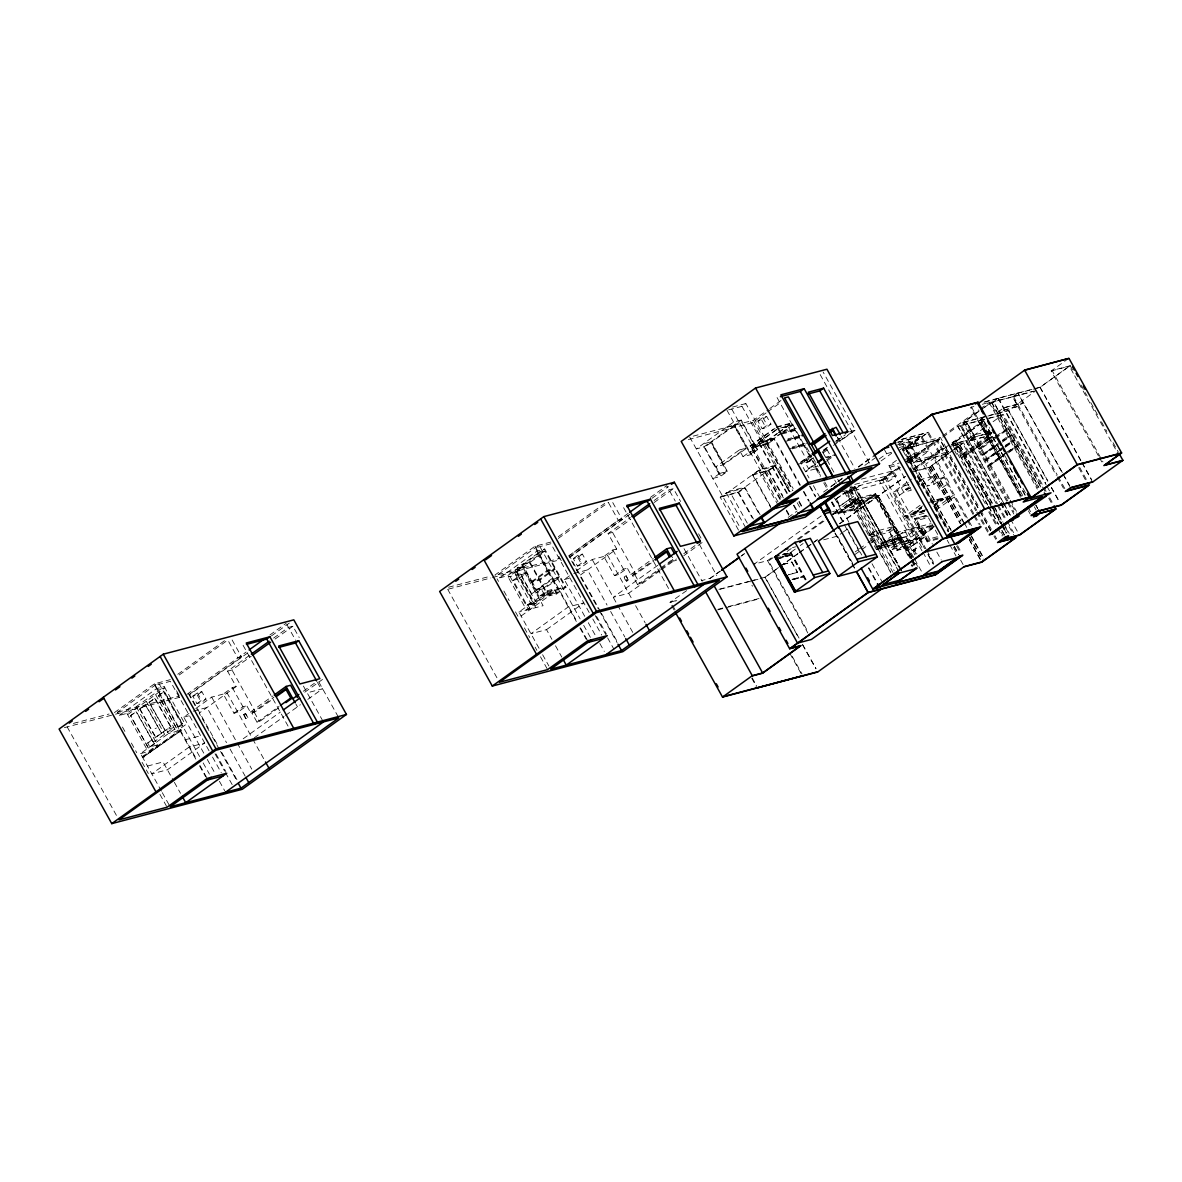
<?xml version="1.0" encoding="UTF-8"?>
<svg xmlns="http://www.w3.org/2000/svg" width="1182" height="1182" viewBox="0 0 1182 1182"><rect width="100%" height="100%" fill="white"/><g stroke="black" fill="none" stroke-linecap="round" stroke-linejoin="round"><path stroke-width="0.75" stroke-dasharray="5 3.75" d="M915.045 549.128L913.125 550.118L915.178 549.142L916.922 553.93M912.105 550.782L908.81 544.872L910.554 543.41L912.918 542.538L916.198 548.463L912.105 550.782L916.198 548.463M912.918 542.656L908.81 544.872M915.562 563.445L913.642 565.75M848.986 522.311L843.667 512.752L859.595 508.555L878.049 495.302L901.083 536.702L898.556 538.504M901.6 570.773L885.348 541.578L882.895 543.203L898.837 539.007L900.654 537.559L911.765 557.52M114.418 712.598L154.502 683.802L170.326 679.65M136.255 706.688L157.472 744.926L149.819 746.935L147.632 743.005L155.285 740.996L173.961 727.565L166.322 729.575L168.509 733.52L176.162 731.495L185.485 724.802L164.209 686.594L126.917 713.381L119.279 715.405L117.506 712.214L158.536 682.753L199.581 756.495M119.279 715.405L156.571 688.618L164.209 686.594M177.802 674.272L225.644 639.905M179.236 674.966L227.963 639.964M127.626 714.652L164.919 687.865L157.265 689.874M130.419 715.731L136.373 711.608L154.354 743.921L148.4 748.058L130.419 715.731L136.373 711.608M139.712 709.067L145.386 704.989L161.506 733.268L145.711 704.9L139.712 709.067L155.507 737.435L161.506 733.268M149.065 702.359L155.049 698.222L170.829 726.561L165.17 730.624L149.065 702.359L155.049 698.222M158.388 695.651L164.372 691.485L182.368 723.798L176.369 727.964L158.388 695.651L164.372 691.485M186.889 694.381L246.151 652.05M269.865 635.015L286.162 623.298M189.179 694.455L241.512 656.867L230.918 637.837M247.659 652.981L189.622 694.676L218.168 745.99M271.476 635.872L289.339 623.047M208.978 730.668L199.197 713.101L236.119 686.579L227.55 671.169L249.83 655.153M273.603 638.088L288.452 627.406L292.914 626.238L299.209 637.526M192.784 696.168L197.394 692.859L201.856 691.692L206.008 699.138L201.398 702.448L196.936 703.63L192.784 696.168L197.246 695.001L201.856 691.692M227.55 671.169L232.012 669.987L251.323 656.113M275.096 639.048L292.914 626.238M156.423 728.023L155.093 728.57M196.936 703.63L201.546 700.305L206.008 699.138M147.632 743.005L170.829 726.561M203.777 753.141L183.757 717.164L188.928 713.44M195.843 708.476L211.667 697.114L227.121 693.036L251.81 737.42M161.432 791.127L142.697 757.485L181.585 730.284L181.127 729.442L143.835 756.229L142.239 756.657L140.54 753.599L177.832 726.827L185.485 724.802M236.119 686.579L232.293 687.584L223.295 694.056L233.977 713.234L237.804 712.229L246.802 705.772L250.333 712.125L254.795 710.943L232.012 669.987M140.54 753.599L148.193 751.589L157.472 744.926M142.239 756.657L181.127 729.442M142.697 757.485L181.585 730.284M233.977 713.234L242.975 706.777L246.802 705.772M243.566 714.637L245.605 713.396L247.865 717.459L245.826 718.7L243.566 714.637L245.605 713.396M250.333 712.125L272.687 696.065M278.524 707.9L259.479 721.581L257.055 722.217L251.914 712.982L273.884 697.188M251.914 712.982L254.337 712.347L273.382 698.665M257.055 722.217L279.026 706.437M303.272 691.248L315.121 682.753M304.779 692.209L322.538 679.443M243.196 738.78L280.385 712.066M254.174 737.908L284.02 716.484M285.512 715.405L300.405 704.708M307.808 699.389L322.612 688.766L307.157 692.829M550.856 542.05L535.047 546.217L494.963 574.999L498.523 581.411M539.022 648.253L518.883 612.069L546.852 591.99L549.039 595.92L556.692 593.911L566.015 587.203L544.739 549.009L507.462 575.782L499.809 577.806L498.036 574.629L539.066 545.153L580.126 618.91M499.809 577.806L537.101 551.019L544.739 549.009M558.332 536.672L604.682 503.384M558.288 538.431L608.494 502.365M728.659 409.829L741.971 406.327L745.857 403.535L793.152 488.521M544.562 594.93L541.356 589.183L536.731 592.507L531.634 593.852L517.273 568.04L521.897 564.715L529.551 562.706L547.103 594.265L534.619 603.234L526.98 605.243L513.121 580.362L516.608 577.85L521.72 576.52L535.564 601.402L544.562 594.93L547.103 594.265M531.368 581.721L547.089 570.433L554.727 568.424L539.539 579.328L531.9 581.352L522.429 564.361L537.633 553.442L545.271 551.433L565.011 586.893L556.855 592.743L549.216 594.753L547.03 590.823L539.982 595.876L536.953 590.439M520.981 574.718L526.079 573.373L518.218 579.017L514.51 572.354L522.37 566.71L539.938 598.255M514.51 572.354L517.066 571.674L529.551 562.706M522.429 564.361L530.083 562.337L545.271 551.433M741.217 420.083L733.564 422.092L696.287 448.894L703.94 446.885L741.217 420.083L757.677 449.633L750.673 454.656L743.035 456.68L739.311 449.987L715.997 466.742L719.72 473.435L727.373 471.426L710.914 441.861L703.275 443.871M734.982 425.343L741.084 420.955L756.908 449.396L750.806 453.785L734.672 424.796M693.243 436.128L753.436 420.275L768.33 409.593M769.807 408.514L784.553 397.935M688.352 439.541L752.594 422.624L766.099 412.932M767.591 411.853L779.588 403.239L778.805 403.771M568.926 555.703L618.26 520.272L622.042 519.267L611.449 500.237M531.782 582.46L547.502 571.172L555.141 569.163L539.952 580.067L532.299 582.091L536.539 589.7L544.193 587.676L559.382 576.772L551.728 578.781L536.007 590.069M628.159 513.387L568.867 555.983L579.727 575.501L616.649 548.98L608.08 533.57L630.361 517.568M650.395 497.415L666.707 485.699L675.277 501.094M757.898 421.028L762.848 417.482L766.675 416.463L770.959 424.161L766.01 427.721L762.183 428.726L757.898 421.028L761.725 420.024L766.675 416.463M569.724 556.855L622.042 519.267M629.681 514.318L570.152 557.091L600.5 611.596M652.021 498.287L668.391 486.526M573.314 558.584L577.924 555.259L582.386 554.092L586.538 561.539L581.928 564.848L577.466 566.03L573.314 558.584L577.776 557.402L582.386 554.092M654.134 500.488L668.997 489.821L673.459 488.639L680.64 501.537M608.08 533.57L612.542 532.402L630.375 519.592M654.134 502.513L673.459 488.639M531.634 593.852L536.259 590.527L544.607 588.414L559.795 577.51L552.142 579.52L535.623 590.985M762.183 428.726L767.133 425.18L770.959 424.161M577.466 566.03L582.076 562.721L586.538 561.539M526.98 605.243L530.467 602.731L535.564 601.402M779.987 499.498L750.127 445.85L773.589 428.992M584.735 616.31L564.287 579.564L569.458 575.841M576.373 570.891L592.197 559.514L607.651 555.451L632.148 599.466M781.243 432.952L766.675 443.413L751.383 447.446L750.57 445.998L775.008 428.431M539.982 595.876L547.635 593.866L554.668 588.813L556.855 592.743M751.383 447.446L777.254 428.859M776.264 430.026L751.309 447.963L766.601 443.93L781.642 433.129M556.692 593.911L554.506 589.966L526.537 610.06L507.462 575.782M780.342 498.967L752.092 448.214L758.918 443.309L774.225 439.276L799.815 485.27M549.216 594.753L557.372 588.902L565.011 586.893M521.07 616.014L558.362 589.227L566.015 587.203M616.649 548.98L612.823 549.985L603.825 556.456L614.507 575.649L618.334 574.644L627.332 568.173L630.878 574.526L635.34 573.359L612.542 532.402M719.72 473.435L712.746 478.459L720.385 476.435L727.373 471.426M743.035 456.68L750.023 451.657L757.677 449.633M750.127 445.85L765.434 441.832L777.165 433.395M778.628 432.346L791.822 422.861L804.085 444.875L806.405 443.206M750.57 445.998L765.862 441.965L777.372 433.705M778.805 432.671L791.748 423.378L792.561 424.826L782.661 431.932M783.105 432.08L793.004 424.973L777.697 428.992M752.092 448.214L767.384 444.181L774.225 439.276M781.538 433.292L795.486 429.613L797.82 427.943M738.499 530.097L720.207 497.223L726.28 492.864L744.69 488.018L759.494 514.613M771.743 509.353L752.609 474.972L758.814 470.51L775.067 466.225L788.985 491.239M614.507 575.649L623.505 569.177L627.332 568.173M546.527 629.651L583.819 602.864L568.232 606.957L530.94 633.744L546.527 629.651L551.905 639.314M775.2 465.368L759.893 469.402L722.616 496.189L737.908 492.155L775.2 465.368L790.448 492.791M720.207 497.223L738.602 492.377L744.69 488.018M752.609 474.972L768.861 470.687L775.067 466.225M792.295 448.835L804.484 445.614L806.818 443.944M624.096 577.038L626.135 575.797L628.396 579.86C624.879 585.075 622.057 569.783 626.844 580.983M630.878 574.526L653.218 558.48M659.068 570.3L640.023 583.982L637.586 584.617L632.444 575.383L654.695 559.441M632.444 575.383L634.882 574.748L653.927 561.066M626.371 581.101L628.396 579.86M800.377 462.251L810.763 454.789M657.872 565.262L613.251 597.309L628.691 593.246L660.014 570.743M800.908 462.531L810.926 455.336M804.233 460.877L813.364 458.483L817.649 466.181L808.518 468.574L804.233 460.877L811.62 455.572M811.886 456.06L801.115 463.787L809.005 477.942M823.677 449.899L826.661 447.742M835.63 441.3L840.121 438.079L837.403 438.803M813.379 457.73L806.242 462.856L812.344 459.325L810.468 459.813M823.558 450.416L827.932 447.284M836.649 441.004L845.381 434.74M637.586 584.617L659.571 568.837M661.034 567.788L671.287 560.416L673.71 559.78L671.997 556.692M822.229 452.115L828.597 447.653M835.999 442.334L842.781 439.202L855.443 430.1L823.1 371.99M660.531 569.251L673.71 559.78M823.1 452.898L829.04 448.628M833.487 445.422L852.133 432.036L848.839 432.893M661.506 569.68L676.414 558.968M683.802 553.664L695.651 545.153M683.831 555.673L703.068 541.858L698.606 543.026M808.518 468.574L815.905 463.27M815.491 464.393L805.548 471.529L815.89 468.811L818.727 466.772M826.514 459.813L830.946 456.621L826.661 448.924L823.618 449.736M827.252 460.64L835.777 454.523L825.42 457.257M831.315 486.127L843.313 477.528M858.295 466.757L871.769 457.079M686.609 590.645L669.884 602.465L676.798 600.648M788.158 517.435L797.111 510.993M823.588 492.022L844.332 477.114M858.501 467.126L873.483 456.37M864.84 465.353L875.271 457.862M720.089 571.113L709.983 578.367L701.354 580.643M741.764 555.54L744.645 553.471M709.894 578.619L720.281 571.172M741.04 556.249L743.995 554.122M898.763 443.959L902.856 441.034L912.09 457.641L917.188 456.296L907.953 439.689L902.516 443.605L911.75 460.212L906.653 461.556M879.142 459.015L886.633 453.637L891.716 452.307M881.092 460.921L891.553 453.4L889.396 449.529M900.078 449.751L905.53 445.836L899.192 447.505M899.384 445.407L911.869 442.127L914.188 440.458L917.069 445.629L914.75 447.298L902.265 450.593M906.387 461.083L919.448 457.715L928.771 451.022L920.615 436.365L902.265 449.544L917.069 445.629M971.501 525.68L921.532 435.892L903.181 449.071L948.688 530.851M905.19 448.406L910.628 444.491L923.29 441.167M973.052 514.466L927.53 432.686L905.619 448.436L951.126 530.201M951.022 530.437L905.53 448.687L928.446 432.213L973.953 513.993M839.648 506.206L853.877 496.292L839.648 506.206L835.748 499.188L849.976 489.274L855.295 498.641L851.247 499.705L847.716 493.382L851.764 492.303M835.748 499.188L849.976 489.274M846.814 492.761L855.266 486.688L864.249 502.823M842.914 494.091L849.562 492.347L855.133 488.343L884.683 541.371L883.013 542.42M860.289 485.374L851.838 491.431L843.002 493.766M889.839 467.2L897.404 465.206L911.322 490.22L903.757 492.214L889.012 465.723L897.005 459.99M821.224 515.943L754.086 564.169L767.546 560.623L772.023 557.402M905.575 459.606L914.602 453.12L919.699 451.775L920.527 453.253L908.899 461.601M797.392 539.184L824.238 519.903M833.192 513.476L837.669 510.255L832.616 511.584M911.647 558.436L875.581 493.648L852.473 499.72L832.276 514.229L855.384 508.157L890.563 571.349M907.746 460.108L915.415 454.597L914.602 453.12M854.778 484.413L885.584 476.302L893.341 470.732L896.222 475.903L888.465 481.473L852.532 490.944L849.651 485.758M919.699 451.775L910.672 458.261L907.274 459.148M934.386 526.596L908.633 545.094L892.292 549.394L891.331 547.68L913.287 541.755L879.556 481.148L899.546 466.801M908.012 460.566L912.09 457.641M773.043 557.712L768.551 560.933L808.015 631.853M798.53 539.406L824.002 521.099M833 514.643L837.491 511.407M880.472 480.675L899.635 466.92M907.126 461.394L978.755 409.932M980.233 408.869L989.999 402.043L1038.18 488.624M834.507 498.006L841.096 509.826L858.428 497.386M900.492 467.378L882.747 480.306L879.556 481.148M942.808 437.237L957.863 426.229L960.493 425.55L1003.326 502.513M1006.695 501.183L962.961 422.609L980.114 410.287M981.548 409.267L993.456 401.57L1041.652 488.151M837.698 512.811L858.368 498.169L851.513 485.861M994.003 439.468L980.942 448.85L978.607 448.613L963.877 422.137L982.744 408.588M984.192 407.539L991.462 402.338L1012.885 396.694L1018.234 406.298L998.716 411.439L1003.754 407.82L1023.376 402.604L1017.938 406.505L998.716 411.439M841.096 509.826L856.965 505.66L862.55 501.641L846.681 505.822L847.066 506.502L858.812 498.05L851.853 485.551M907.865 463.004L917.188 456.296M1040.766 486.969L993.368 401.821L998.406 398.216L1018.042 392.985L1062.662 473.155M838.585 513.416L858.782 498.907L898.01 569.369M992.023 432.479L987 436.084L969.816 440.605L961.321 425.328L966.344 421.723L983.513 417.202M791.231 548.551L783.267 554.255L790.861 552.969L783.622 554.875M855.428 502.882L861.013 498.878M783.178 556.175L782.366 556.766L789.975 554.388L790.462 555.259L779.44 558.525M843.667 512.752L862.106 499.498L878.049 495.302M782.883 554.535L790.921 552.245L796.225 548.433M800.199 545.582L803.08 543.513M875.581 493.648L854.911 508.275L846.342 492.879L854.793 486.807L885.082 541.09L862.047 499.705M984.429 416.729L978.415 421.058L1020.465 496.617M1021.263 495.952L979.331 420.585L984.34 416.98M1018.042 392.985L1012.59 396.901L993.368 401.821M941.419 448.997L913.464 469.077L941.419 448.997L944.684 448.141L915.09 469.313L911.987 470.14M1098.462 455.942L1051.167 370.971L1066.652 359.845M778.524 567.537L764.621 577.525L778.48 567.759M780.017 566.473L797.88 553.634M799.372 552.555L805.326 548.285M806.818 547.207L817.25 539.731M839.589 523.685L905.102 476.612M944.906 447.948L985.537 418.945M779.972 566.68L797.909 553.797M799.401 552.733L805.385 548.433M806.878 547.355L817.338 539.849M839.752 523.744L905.501 476.523M1000.652 523.626L955.145 441.861L951.259 444.654L966.817 440.546L987.591 425.446M956.149 441.137L983.01 421.841L991.521 437.118L964.645 456.415L962.281 457.035L953.785 441.758L956.149 441.137L991.048 504.256M1025.104 495.347L983.926 421.368L952.175 444.181L966.92 440.295L1009.664 517.509M782.735 564.582L791.925 562.056L797.614 572.295L788.438 574.821L797.614 572.295M944.492 454.538L948.378 451.746L940.429 437.458L909.992 445.466L917.941 459.768L913.479 462.975L944.492 454.538L914.07 462.546L906.106 448.259L939.808 439.394L979.198 510.136M933.233 526.463L921.635 534.796L918.444 535.638L893.976 491.653L911.366 479.168M984.828 401.791L1040.101 387.179L1069.341 366.184L1073.803 374.206M915.09 471.042L929.17 467.333L949.397 452.809M950.875 451.746L962.68 443.28L996.589 504.197M1069.71 486.245L1017.938 393.251L1040.012 387.43L1070.242 365.711L1073.817 372.138M911.47 472.224L929.082 467.584L952.751 450.593M954.214 449.529L963.581 442.807L997.505 503.739M993.072 421.708L1003.267 414.365L1046.114 491.328M987.797 416.079L1008.482 410.627L1034.427 391.803M893.976 491.653L897.153 490.825L908.751 482.492M969.816 440.605L974.84 437L966.344 421.723M823.647 539.79L837.55 536.126L841.88 533.023M843.327 531.989L847.657 528.871M908.899 484.62L903.802 485.965L905.722 489.422L909.401 486.762M910.421 487.427L894.73 498.701L922.758 549.069M919.094 481.946L922.787 479.286L919.389 480.188M985.906 434.104L990.93 430.499L989.275 427.544M991.728 432.863L986.911 436.335L968.915 441.063L974.928 436.749L992.939 432.006M921.014 485.388L934.031 476.036L918.724 480.069M962.281 457.035L989.157 437.739L991.521 437.118M978.607 448.613L994.579 437.148M996.027 436.099L1008.098 428.298L979.021 449.352L982.05 454.804L997.032 444.92M995.451 438.419L1008.512 429.036L1006.606 429.539L1009.635 434.991L1011.541 434.488L1002.838 440.738M943.517 477.498L935.952 479.493L926.629 486.186L934.194 484.192L943.517 477.498L966.388 518.602M896.961 546.054L888.288 530.467L893.814 526.492L874.222 531.649L868.681 535.623L894.183 528.915L899.93 539.243L895.557 542.39L877.679 547.089L871.932 536.761L876.305 533.614L882.053 543.956L899.93 539.243M868.726 535.697L874.252 531.708M982.05 454.804L1000.932 441.241M1002.38 440.206L1009.635 434.991M1001.376 449.057L984.946 459.99L982.464 455.543L996.987 445.112M1002.794 440.945L1011.955 435.227L1000.341 443.56M982.464 455.543L998.893 444.609M855.221 551.891L858.058 549.866M859.477 548.847L866.539 543.764M867.957 542.745L873.616 538.682L874.577 540.41L868.918 544.474M920.128 505.275L904.599 516.431L924.885 511.097M984.946 459.99L1003.813 446.441M1005.261 445.392L1014.437 439.674L1002.824 448.022M854.778 554.639L860.437 550.576M861.841 549.556L867.499 545.493M922.507 505.985L905.56 518.159L925.846 512.811M1006.931 452.041L1017.554 445.274L988.063 465.59L985.36 460.729L1004.227 447.18M1005.675 446.131L1014.85 440.413L1003.237 448.761M924.575 510.328L914.055 513.106L921.443 507.551M985.36 460.729L1001.789 449.81M914.055 513.106L921.546 507.728M921.458 508.349L912.77 514.598L924.427 511.525M871.932 536.761L889.81 532.048L894.183 528.915M988.063 465.59L1005.483 453.075M937.947 539.007L927.338 541.844L914.454 518.691L928.564 514.924M933.957 504.936L942.941 498.479L934.061 505.113M1007.758 500.991L988.477 466.329L1007.345 452.78M1008.793 451.731L1017.968 446.013L1006.355 454.361M933.544 506.487L943.679 499.203L932.037 502.276M988.477 466.329L1004.907 455.395M901.275 570.862L885.421 541.386L899.96 567.508M877.679 547.089L882.053 543.956M844.524 492.214L876.394 549.482L881.935 545.508L849.164 486.629M935.036 508.423L953.386 495.243L931.401 501.02M891.494 540.558L904.924 530.91L910.229 540.868L924.738 536.997L911.307 546.645L896.975 550.413L891.494 540.558L905.826 536.791L919.256 527.142L904.821 531.146M935.996 510.151L954.347 496.957L932.362 502.749M912.474 557.165L901.349 537.189L912.09 557.446M891.331 547.68L901.541 540.351L876.911 546.838L896.724 532.594L930.559 523.7M892.292 549.394L902.487 542.08M913.775 557.505L904.924 541.607L923.57 528.221L931.8 526.049M896.975 550.413L910.406 540.765M932.938 525.222L907.673 543.38L908.633 545.094M904.924 541.607L919.744 537.707L934.09 527.408M892.262 540.159L897.67 549.896L911.352 546.291L923.91 537.278L918.488 527.541M927.338 541.844L914.543 518.617M907.037 461.408L936.543 440.251L975.785 510.757M939.808 439.394L910.229 460.566L948.718 529.728M915.37 550.428C913.612 550.073 914.38 552.57 914.883 549.172M905.53 448.687L936.543 440.251M717.74 609.927L760.056 598.58M732.545 407.051L745.857 403.535M726.575 427.116L734.229 425.121L750.673 454.656M776.53 426.894L791.822 422.861M776.456 427.396L791.748 423.378M780.667 427.958L792.561 424.826M796.077 428.401L783.873 431.607L784.287 432.346L796.491 429.14M781.952 434.03L795.9 430.351L795.486 429.613M758.874 442.068L774.166 438.034M739.311 449.987L746.95 447.978L723.635 464.718L715.997 466.742M800.155 435.626L787.966 438.832L788.364 439.571L798.825 436.823M787.375 440.044L799.564 436.838M1070.242 365.711L1052.083 370.498L1102.954 461.896M1051.167 370.971L1069.341 366.184M786.045 441.241L799.978 437.576M804.661 443.664L792.472 446.87L792.871 447.609L805.075 444.402M849.755 431.607L855.443 430.1M790.137 448.554L804.085 444.875M984.074 402.205L997.505 398.674M973.894 406.519L970.525 407.406L1020.494 497.194M982.331 404.288L989.999 402.043M1013.092 396.531L1033.452 391.183M1035.86 390.769L1012.59 396.901L1056.324 475.46M809.109 451.79L806.745 447.535M1003.754 407.82L1023.272 402.678M797.407 464.393L812.699 460.359M826.381 457.833L830.946 456.621M963.877 422.137L1008.571 410.376L1047.843 480.926M962.961 422.609L965.517 421.944L1008.349 498.907M902.088 439.157L928.446 432.213M901.172 439.63L927.53 432.686M961.321 425.328L978.504 420.807L987 436.084M979.331 420.585L983.985 419.359M897.537 442.201L921.532 435.892M984.621 419.418L957.775 426.48L999.721 501.848M987.709 418.472L1003.267 414.365M898.098 442.29L902.856 441.034M907.953 439.689L920.615 436.365M989.26 418.295L1002.351 414.838L1041.623 485.388M983.926 421.368L980.735 422.21L1021.913 496.189M983.01 421.841L980.646 422.462L989.157 437.739M897.404 444.949L914.188 440.458M989.201 430.957L973.746 435.02L968.723 438.625L990.309 432.922M956.061 441.388L952.869 442.231L987.857 505.098M955.145 441.861L952.781 442.482L987.591 505.01M537.795 552.275L545.449 550.265L508.157 577.052L524.719 572.694L543.099 605.701L518.883 612.069M906.254 456.946L928.771 451.022M949.382 446.545L963.581 442.807M953.785 445.614L962.68 443.28M911.824 457.168L916.937 455.824M889.012 465.723L899.162 463.048M907.613 462.531L948.378 451.746M517.273 568.04L522.37 566.71M448.584 587.218L489.599 576.417M498.036 574.629L560.017 558.303M861.383 479.153L893.341 470.732M448.451 589.124L490.781 577.983M492.539 577.51L559.574 559.869M979.021 449.352L980.942 448.85M884.594 477.528L924.265 547.975M849.666 488.166L896.222 475.903M880.058 480.793L882.836 480.055L922.019 550.856M841.85 491.83L855.133 488.343M513.121 580.362L518.218 579.017M241.512 656.867L237.73 657.872L228.023 640.422M573.772 573.536L587.498 569.916L607.06 605.066M859.58 501.316L875.522 497.12L909.948 558.983M905.722 489.422L910.82 488.077M564.287 579.564L571.157 577.762M847.066 506.502L863.835 502.084M547.03 590.823L554.668 588.813M546.852 591.99L554.506 589.966M676.429 560.312L673.445 561.095L671.745 558.037M626.135 575.797L627.923 579.978M73.402 723.399L109.069 714.002M117.506 712.214L179.472 695.903M527.763 604.682L535.402 602.672M64.389 727.639L113.782 714.652M115.541 714.179L180.802 696.996M535.815 603.396L528.162 605.406L530.349 609.336M929.022 502.365L943.044 498.671M913.967 512.914L927.988 509.22M792.546 547.591L795.604 546.793M914.454 518.691L926.718 515.455M928.387 516.032L915.518 519.43L927.427 540.795L940.281 537.411M782.454 554.846L790.625 552.688M193.242 711.136L206.968 707.516L226.53 742.665M776.397 557.963L789.975 554.388M776.869 558.835L790.462 555.259M183.757 717.164L190.612 715.361M782.986 564.405L791.925 562.056M931.519 525.414L897.685 534.323L877.871 548.551L918.828 537.78L924.841 548.596M182.368 723.798L164.062 691.573M901.083 536.702L885.141 540.898L862.106 499.498M176.369 727.964L158.698 695.563M885.037 541.666L901.349 537.189M882.629 542.701L905.929 536.569L911.352 546.291M670.386 602.111L675.927 600.648M718.922 589.33L748.561 581.529M750.304 581.071L758.534 578.899M760.189 578.471L765.123 577.171L799.032 638.088M720.163 589.227L749.802 581.426L752.476 586.228M753.097 580.554L758.031 579.254M876.394 549.482L896 544.326M247.865 717.459L245.117 713.514M245.826 718.7L244.039 714.504M154.354 743.921L136.048 711.682M148.4 748.058L130.744 715.657M792.058 579.313L803.73 576.24L791.393 579.682M792.265 579.682L803.937 576.609L788.202 580.953M185.072 739.829L200.645 735.721M718.035 609.277L726.753 606.987M728.496 606.529L759.878 598.255M147.469 766.069L163.057 761.962L173.503 780.755M911.558 564.568L912.696 566.341L911.159 565.809M1080.954 384.963L1087.204 396.177M1090.779 402.589L1097.915 415.429M1101.476 421.841L1106.84 431.46M1113.089 442.674L1118.438 452.307M1074.689 375.802L1117.522 452.765M1099.363 457.552L1102.038 462.354M1040.101 387.179L1081.161 460.936M1082.047 462.546L1091.858 480.173M1040.012 387.43L1081.072 461.187M1081.958 462.797L1091.769 480.424M1079.609 467.274L1086.746 480.099M1078.693 467.732L1085.83 480.557M1063.549 474.765L1069.799 485.994M1013.506 396.428L1057.24 475.001M1058.126 476.597L1065.277 489.422M1057.21 477.07L1063.46 488.284M1051.404 487.339L1059.441 501.774M1008.482 410.627L1047.754 481.177M1051.315 487.59L1059.353 502.025M998.406 398.216L1045.701 483.187M997.992 398.319L1046.188 484.901M1047.075 486.511L1049.749 491.313M1049.675 497.74L1053.251 504.167M1042.524 486.999L1045.198 491.801M1048.759 498.213L1052.335 504.625M991.55 402.072L1038.845 487.058M991.462 402.338L1006.192 428.8M1010.049 435.73L1012.531 440.177M1012.93 440.916L1015.634 445.777M1016.047 446.515L1038.845 487.472M989.083 402.515L1037.279 489.097M1035.905 505.054L1037.678 508.26M1035.816 505.305L1037.589 508.511M1034.324 506.768L1036.097 509.974M1005.158 456.296L1007.832 461.113M1023.006 488.358L1025.681 493.175M1025.075 494.874L984.015 421.117L981.651 421.738L1023.597 497.105M1028.104 507.285L1030.748 512.042M971.427 406.933L1021.411 496.721M1028.414 510.89L1030.187 514.067M1009.369 498.612L966.433 421.472L960.405 425.801L1010.403 515.633M1010.255 500.208L1016.431 511.304M983.971 454.302L984.384 455.04M986.852 459.488L987.266 460.226M989.969 465.087L990.383 465.826M1011.925 505.32L1016.387 513.328M1008.645 502.557L1013.905 512.013M1007.581 502.778L1013.831 514.007M1004.227 504.108L1010.477 515.337M1010.551 519.12L1017.687 531.944M957.863 426.229L999.809 501.596M1000.711 503.192L1008.734 517.627M1000.607 503.443L1008.645 517.879M998.391 505.335L1006.429 519.77M1007.315 521.365L1013.565 532.594M997.475 505.807L1005.513 520.228M1009.088 526.655L1013.55 534.663M960.168 445.259L1003.016 522.222M1003.902 523.818L1009.251 533.437M959.754 445.363L993.678 506.295M994.564 507.891L1004.39 525.532M1005.276 527.142L1008.852 533.555M991.934 505.852L1001.642 523.301M1002.528 524.882L1006.946 532.816M958.617 446.368L991.639 505.704M992.525 507.3L1001.449 523.331M1002.351 524.941L1006.813 532.949M958.203 446.486L1002.824 526.655M1003.725 528.251L1006.399 533.067M1001.553 525.236L1006.015 533.245M988.743 506.679L998.465 524.143M1001.996 530.482L1004.641 535.239M988.477 506.62L998.302 524.247M1001.863 530.674L1004.537 535.476M953.061 445.791L986.083 505.113M989.659 511.525L997.682 525.946M1001.257 532.373L1003.045 535.579M954.834 451.066L956.622 454.272M988.743 511.998L996.781 526.418M997.667 528.029L1002.129 536.037M945.822 447.476L979.73 508.408M980.632 510.018L991.329 529.255M994.904 535.668L996.692 538.874M990.767 530.526L939.897 439.143L937.459 439.778L976.731 510.328M993.988 536.14L995.776 539.347M980.07 511.732L990.693 530.807M977.617 511.939L988.329 531.176M976.687 512.367L988.3 533.245M974.854 515.588L980.203 525.222M973.938 516.061L978.401 524.084M967.245 520.139L970.688 526.315M932.199 465.353L963.448 521.469M964.335 523.065L967.009 527.881M971.471 535.889L983.069 556.737M931.8 465.457L964.808 524.778M971.057 536.007L984.443 560.046M930.648 466.462L960.996 520.981M969.92 537.012L981.518 557.86M930.234 466.565L960.582 521.085M969.506 537.116L982.892 561.169M929.17 467.333L960.405 523.449M969.329 539.494L980.927 560.327M929.082 467.584L960.316 523.715M969.24 539.746L980.838 560.578M911.869 442.127L914.75 447.298M919.448 457.715L934.194 484.192M957.568 545.626L961.114 551.994M909.313 461.039L913.775 469.062M917.35 475.474L948.585 531.59M956.607 546.01L960.183 552.437M903.151 451.14L913.804 470.273M917.35 476.656L948.038 531.782M954.391 546.468L958.809 554.417M954.243 546.645L958.705 554.654M953.505 547.325L956.992 554.003M960.656 560.165L963.33 564.966M947.24 540.218L949.013 543.395M949.9 544.976L956.09 556.101M930.914 522.208L928.284 517.494L917.025 520.449L927.53 539.347L938.789 536.377L931.785 523.789M883.973 448.835L886.633 453.637M923.57 528.221L932.421 544.119M936.838 552.068L941.271 560.002M897.153 490.825L921.635 534.796M885.584 476.302L888.465 481.473M919.744 537.707L925.934 548.832M926.821 550.428L934.785 564.73M928.284 554.772L933.455 564.05M927.84 554.388L933.189 564.006M922.994 552.216L930.943 566.887M820.16 374.576L870.085 464.275M905.826 536.791L911.307 546.645M914.661 559.101L921.738 571.807M915.887 563.312L917.601 566.385M877.665 495.583L900.699 536.983M877.339 495.672L900.374 537.056M912.238 559.337L916.109 566.444M911.174 558.569L875.522 494.504L855.325 509.014L890.977 573.078M912.061 560.165L915.622 566.562M875.906 496.839L898.941 538.238M899.221 538.726L910.332 558.702M911.189 560.238L914.617 566.385M841.111 436.232L842.781 439.202M837.772 437.724L854.793 468.308M837.299 437.237L838.954 440.221M889.81 532.048L895.557 542.39M884.963 541.858L899.502 567.981M857.896 498.302L897.522 569.502M849.297 489.451L853.197 496.47M859.595 508.555L894.183 570.699M849.562 492.347L856.965 505.66M852.473 499.72L893.016 572.546M877.28 546.734L878.241 548.463M822.923 452.529L834.3 472.977M837.669 479.227L839.56 482.419M834.728 480.084L836.472 483.231M836.428 499.011L840.328 506.029M872.035 563.74L882.673 582.859M804.484 445.614L821.298 475.829M824.741 482.005L828.183 488.196M777.062 397.566L820.471 475.563M815.89 468.811L820.264 476.656M823.765 482.936L827.252 489.215M832.172 501.907L843.933 523.035M847.361 529.137L861.767 555.052M868.888 567.818L876.955 582.327M831.7 502.025L843.46 523.153M844.347 524.764L861.279 555.185M868.415 567.995L876.438 582.401M831.552 502.424L833.812 506.487M788.926 427.884L808.119 462.354M813.408 485.654L820.382 498.39M810.291 486.615L815.55 496.056M837.55 536.126L852.71 563.356M809.448 486.038L815.462 496.854M835.142 533.052L854.778 568.335M834.95 533.112L854.645 568.498M762.848 417.482L767.133 425.18M800.377 485.122L774.358 438.359L759.051 442.393L787.773 493.987M803.937 491.52L809.36 501.242M803.346 491.609L808.651 501.124M761.725 420.024L766.01 427.721M767.384 444.181L792.989 490.175M799.165 501.286L801.81 506.044M765.862 441.965L766.675 443.413M753.436 420.275L765.434 441.832M766.601 443.93L792.605 490.633M798.869 501.907L801.559 506.738M752.594 422.624L790.935 491.505M797.185 502.719L799.859 507.521M741.971 406.327L789.236 491.254M794.053 505.275L797.643 511.732M758.918 443.309L787.168 494.061M793.344 505.157L797.761 513.091M768.861 470.687L782.765 495.701M783.371 497.873L768.123 470.451L752.816 474.484L770.723 506.664M731.761 409.09L781.701 498.804M786.518 510.063L790.921 517.997M786.266 510.772L788.955 515.603M726.989 410.272L733.564 422.092M750.023 451.657L779.603 504.788M758.814 470.51L777.948 504.891M790.921 552.245L806.966 581.071M790.522 552.349L806.597 581.381M790.137 552.629L805.267 580.111M789.148 554.979L789.635 555.85M791.674 562.233L797.377 572.472M760.07 514.613L744.808 487.191L729.516 491.224L747.423 523.404M738.602 492.377L753.422 518.987M737.908 492.155L752.24 517.893M767.546 560.623L807.853 633.02M703.94 446.885L720.385 476.435M726.28 492.864L745.443 527.29M689.697 437.059L740.523 528.354M802.608 644.5L815.994 668.554M765.035 577.422L798.943 638.339M802.519 644.751L815.905 668.805M792.236 656.394L802.061 674.05M789.96 653.572L801.559 674.42M698.592 533.791L701.281 538.623M699.478 544.577L716.765 575.634M684.023 548.64L702.182 581.263M752.24 677.921L756.731 685.988M751.767 678.32L756.229 686.358M623.608 507.684L669.308 589.788M672.573 605.199L675.262 610.015M671.672 605.672L674.346 610.488M608.553 502.823L618.26 520.272M634.882 574.748L640.023 583.982M612.823 549.985L623.505 569.177M635.606 605.672L645.121 622.751M592.197 559.514L616.708 603.529M617.565 605.081L633.124 633.035M610.621 611.449L624.85 637.009M577.924 555.259L582.076 562.721M577.776 557.402L581.928 564.848M601.387 613.207L617.447 642.062M580.628 577.097L598.402 609.04M599.289 610.636L617.078 642.594M596.555 616.354L606.396 634.04M595.167 615.512L606.721 636.285M607.622 637.881L613.842 649.066M558.805 556.323L561.45 561.081M589.197 612.542L550.901 543.735L535.328 547.842L576.314 621.466M592.788 618.984L601.756 635.103M588.296 622.692L595.403 635.473M599.85 643.466L604.298 651.445M583.686 625.322L591.724 639.743M535.047 546.217L576.979 621.569M580.554 627.982L587.69 640.807M579.904 627.923L586.183 639.211M537.633 553.442L547.089 570.433M547.502 571.172L551.728 578.781M552.142 579.52L557.372 588.902M530.083 562.337L547.635 593.866M521.897 564.715L536.259 590.527M516.785 569.089L517.494 570.345M517.066 571.674L534.619 603.234M516.076 571.364L534.456 604.371M517.391 574.615L535.771 607.637M555.496 645.771L561.775 657.059M516.608 577.85L530.467 602.731M510.077 576.55L528.443 609.557M542.612 654.71L548.891 665.998M503.887 591.044L509.235 600.663M515.485 611.877L519.046 618.289M524.409 627.923L529.758 637.541M535.121 647.16L536.894 650.366M540.47 656.778L547.606 669.603M447.697 589.286L497.666 679.074M286.93 624.672L295.633 640.304M318.83 681.984L338.82 717.888M317.426 682.354L321.194 689.136M303.39 686.048L322.523 720.429M295.928 704.117L297.45 706.836M243.078 645.283L290.565 730.594M254.337 712.347L259.479 721.581M232.293 687.584L242.975 706.777M252.682 738.986L264.635 760.454M211.667 697.114L236.356 741.469M237.242 743.05L251.751 769.113M230.076 749.048L245.191 776.205M197.394 692.859L201.546 700.305M197.246 695.001L201.398 702.448M221.743 752.402L236.917 779.662M188.337 693.568L197.527 710.087M212.538 737.051L219.645 749.831M220.532 751.427L236.533 780.179M216.025 753.953L225.865 771.639M215.021 753.806L224.595 771.019M225.466 772.585L232.44 785.099M176.502 690.746L180.033 697.085M209.051 750.821L170.371 681.334L154.798 685.427L196.094 759.627M212.538 757.101L221.27 772.792M207.249 759.391L215.094 773.471M219.438 781.287L224.669 790.669M203.156 762.922L209.406 774.136M154.502 683.802L196.448 759.169M200.024 765.581L207.16 778.406M199.581 765.906L205.698 776.899M155.596 694.558L176.162 731.495M154.739 698.296L170.504 726.635M149.39 702.285L165.17 730.624M146.243 701.266L164.623 734.273M140.037 708.993L155.817 737.346M174.375 782.321L180.491 793.299M126.917 713.381L148.193 751.589M143.835 756.229L144.293 757.071M162.303 792.694L170.164 806.818M122.455 727.033L125.129 731.835M131.379 743.064L136.728 752.683M142.091 762.301L148.326 773.53M159.939 794.378L167.076 807.203M67.167 726.886L117.136 816.673M914.676 549.246L915.149 550.561M914.425 549.349L914.912 550.694M914.159 549.467L914.661 550.487M913.893 549.6L914.632 550.827M913.642 549.733L914.38 550.945M913.435 549.866L914.129 551.048M913.258 549.97L913.922 551.122M913.154 550.058L914.883 555.865M914.144 549.63A11.643 8.747 72.3 0 1 916.02 555.747M914.558 562.883A11.643 8.747 72.3 0 1 911.883 565.587M189.105 747.083L151.813 773.87L167.401 769.763L204.678 742.976L189.105 747.083M710.781 442.748L704.694 447.121L720.518 475.548L726.605 471.175L710.781 442.748M734.125 425.889L711.579 442.083L723.753 463.95L746.3 447.756L734.125 425.889M858.309 499.04L838.112 513.549L855.798 508.895L875.995 494.386L858.309 499.04M935.065 457.523L925.683 464.26L939.779 489.57L949.146 482.847L935.065 457.523M988.063 435.759L961.188 455.07L963.552 454.435L990.413 435.139L988.063 435.759M989.245 437.488L961.38 457.508L964.556 456.666L992.437 436.646L989.245 437.488"/><path stroke-width="1.5" d="M163.293 654.193L59.1 729.043L111.758 823.632L242.266 789.281L346.459 714.445L293.801 619.841L163.293 654.193L215.937 748.797L346.459 714.445M69.25 723.133L72.235 720.99M85.651 711.357L88.635 709.215M99.066 701.724L103.543 698.503M115.467 689.933L119.929 686.727M131.867 678.158L134.837 676.015M148.252 666.382L151.237 664.24M249.107 649.923L263.926 639.27M266.733 639.048L269.91 636.773L317.397 722.084L314.22 724.374L266.733 639.048L246.447 644.397M251.308 654.089L269.141 641.279M252.8 655.05L270.634 642.24M278.893 647.381L295.515 642.993L298.691 640.718L319.849 678.704L299.888 683.964L278.745 645.963L298.691 640.718M274.18 695.001L286.088 686.447L290.55 685.264L297.376 697.528M275.347 696.139L285.616 688.781L290.757 698.015L280.489 705.388M276.322 696.553L286.576 689.195M111.758 823.632L215.937 748.797M543.823 516.608L439.63 591.443L492.288 686.048L622.811 651.681L726.989 576.846L674.346 482.241L543.823 516.608L596.482 611.197L726.989 576.846M285.852 702.64L291.718 698.429M455.75 581.249L458.734 579.121M472.15 569.473L475.134 567.33M485.566 559.84L491.52 555.555M518.351 536.288L521.336 534.146M534.752 524.498L537.736 522.37M292.914 698.695L298.839 694.44M283.355 709.924L299.726 698.178M211.179 777.342L170.164 806.818L240.98 788.172L338.82 717.888L215.818 750.274L118.924 819.88L167.076 807.203L207.16 778.406L226.767 773.25L185.737 802.711L182.235 796.446M755.549 388.021L681.216 441.418L733.83 535.934L805.208 517.14L879.541 463.743L826.942 369.227L755.549 388.021L808.163 482.537L879.541 463.743M290.565 730.594L293.742 728.319L246.255 643.008L269.91 636.773M225.54 792.236L323.38 721.966M629.637 512.323L644.471 501.67M647.263 501.463L650.44 499.173L697.927 584.499L694.75 586.774L647.263 501.463L626.992 506.797M780.371 396.694L800.317 391.449L804.159 388.686L850.227 471.455L846.386 474.218M671.361 484.384L674.346 482.241M631.853 516.49L649.672 503.695M633.345 517.45L649.686 505.719M807.897 394.049L819.791 390.917L823.618 388.154L847.76 431.519L845.204 433.351M676.06 505.394L679.236 503.118L700.379 541.12L697.203 543.395L676.06 505.394L659.423 509.782M814.102 443.147L788.379 396.916L784.553 397.935L810.291 444.151L824.977 433.602M829.395 430.425L836.147 427.308L840.284 434.74M654.71 557.402L666.618 548.847L671.081 547.665L674.494 553.797M815.639 452.322L811.443 444.772L824.888 435.109M829.38 431.888L832.364 429.746L835.733 435.774M811.443 444.772L814.147 444.063L826.115 435.478M830.591 432.257L833.576 430.1M655.892 558.539L666.146 551.181L669.573 557.343M655.389 560.017L667.106 551.595M812.256 453.725L829.675 441.211M659.364 564.183L677.212 551.373M812.359 454.302L818.092 450.194L832.97 476.937M813.098 454.523L816.053 452.396M813.364 454.996L817.781 451.805M492.288 686.048L596.482 611.197M817.383 462.221L821.815 459.03L817.53 451.332M818.328 462.354L822.583 459.296M820.16 465.752L825.834 461.674M733.83 535.934L808.163 482.537M591.724 639.743L550.694 669.219L621.525 650.573L719.35 580.303L596.349 612.675L499.454 682.28L547.606 669.603L587.69 640.807L607.297 635.65L566.267 665.126L563.578 660.28M808.148 484.28L742.311 531.575L806.05 514.805L871.888 467.511L808.192 484.369M761.238 517.746L763.853 522.444L757.765 526.817L741.04 531.22M794.629 500.932L798.5 498.139L783.489 501.995M823.13 480.335L826.957 477.587L780.888 394.818L804.159 388.686M757.603 527.556L794.939 500.843L779.603 504.788M671.095 593.009L674.272 590.719L626.785 505.408L650.44 499.173M874.769 454.922L883.767 448.466L888.834 447.136M780.696 522.784L737.021 554.166L789.665 648.77L800.184 645.993L762.641 672.972L752.284 675.69L722.527 697.07L675.232 612.084M873.971 455.824L890.681 444.004M1024.085 501.537L1030.689 496.795L978.031 402.19L931.963 414.321L894.153 441.477L946.812 536.081L980.188 527.29L958.277 543.026L955.824 543.676M895.069 441.004L931.874 414.572M793.654 516.032L790.921 517.997L806.227 513.963L813.053 509.058L810.409 504.3M831.626 488.92L817.294 499.203L820.382 498.39L840.432 483.985L834.492 486.851M757.647 527.63L790.788 518.913L856.595 471.529M721.537 570.064L738.868 557.623M721.759 570.093L739.548 557.313M606.071 654.636L703.911 584.366M848.011 476.509L850.626 481.222L830.754 495.494L820.411 498.228M830.503 511.038L828.715 507.832L823.1 511.836L828.287 510.461M975.386 404.081L978.031 402.19M1024.986 369.936L978.253 403.52M778.923 555.407L774.801 556.87L787.995 580.569L788.837 580.155M789.044 580.525L788.202 580.953L794.407 592.093L809.7 588.06L829.897 573.551L810.291 538.327L794.998 542.361L775.628 556.279L795.634 591.399L786.872 575.664M775.569 558.554L776.397 557.963M776.042 559.426L776.869 558.835M799.756 542.42L802.652 540.337M1068.572 358.471L1024.484 370.306M838.629 526.655L818.432 541.164L838.038 576.388L857.157 571.364L877.369 556.855L857.748 521.617L838.629 526.655L858.235 561.878L877.369 556.855M794.407 592.093L814.605 577.584L829.897 573.551M838.038 576.388L858.235 561.878M789.665 648.77L868.164 592.374L935.494 574.659L961.971 555.643L959.607 556.264L937.651 572.029L895.823 583.036L916.996 568.04L896.798 582.549M861.176 568.261L872.774 589.109L942.926 538.711L974.19 530.482L954.908 544.148L950.609 536.421M973.274 530.954L942.837 538.962L873.69 588.636L937.754 571.778L959.695 556.013L962.887 555.171L935.405 574.91L868.076 592.625L790.581 648.297L801.101 645.535L762.553 673.223L752.195 675.941M946.812 536.081L984.606 508.925L1030.689 496.795M915.474 567.921L915.429 568.808L899.487 573.004L883.56 584.44L899.502 580.259M881.536 589.094L811.428 639.447L797.968 642.993M1027.808 493.411L1030.482 498.228L1077.23 464.644L1121.629 452.957L1068.986 358.368L1024.572 370.055L1077.23 464.644M1030.896 498.124L1077.142 464.895L1120.713 453.43L1103.825 465.575L1121.984 460.788M1041.741 497.12L989.201 534.855L992.466 533.998L1010.521 520.834L1013.151 520.139M1121.629 452.957L1104.742 465.102L1122.9 460.315L1119.324 453.903M1054.137 505.763L1055.925 508.969L1040.367 513.062L1036.584 515.973L1033.393 516.815L1038.195 513.549L1031.975 515.189L1036.998 511.584L1061.141 505.231L1089.42 484.901L1066.164 491.032M1122.9 460.315L1092.67 482.034L1070.597 487.841M1055.925 508.969L1019.475 535.15L1003.917 539.243L1008.719 535.993L1005.527 536.835L997.564 542.553L1015.323 537.869L981.828 561.938L964.217 566.577L817.693 672.011L722.527 697.07M757.13 687.954L802.962 675.661M823.618 388.154L808.325 392.188L832.453 435.537L847.76 431.519M810.291 444.151L812.832 443.486M931.46 414.675L977.115 402.663L979.804 407.465M895.823 442.659L890.268 444.122L942.926 538.711M890.179 444.373L894.937 443.117M679.236 503.118L659.275 508.378L680.418 546.365L700.379 541.12M840.284 483.94L850.626 481.222M797.761 513.091L813.053 509.058M747.127 526.847L763.853 522.444M824.194 513.801L830.931 512.028M784.907 549.615L787.966 548.803M775.274 556.619L795.25 591.68M1030.482 498.228L1051.049 492.805L1044.105 496.928M1092.759 481.783L1070.685 487.59L1065.248 491.505L1088.519 485.374L1061.229 504.98L1037.087 511.333L1031.059 515.648L1037.279 514.022M1016.535 516.741L1019.076 516.076L1010.433 521.085M1018.16 516.534L1015.619 517.214L1046.114 496.174L1044.327 492.968M856.802 559.293L875.921 554.255M1040.278 513.313L1055.009 509.442L1019.564 534.899L1004.833 538.785M1034.309 516.342L1036.673 515.721M813.172 574.999L828.464 570.965M992.555 533.732L990.117 534.382L1042.642 496.647L1023.169 501.995L1029.773 497.253L984.517 509.176L947.713 535.609L981.104 526.817L958.188 543.277L924.487 552.157M587.986 642.432L603.559 638.339M1005.439 537.086L1007.803 536.465M998.48 542.08L1016.239 537.396L981.74 562.189L964.128 566.828M893.888 574.127L899.783 572.576L879.083 587.439L872.774 589.109M207.441 780.031L223.029 775.939M723.443 696.597L817.781 671.76M1072.532 366.848L1074.32 370.055M1076.093 373.261L1077.881 376.467M1083.244 386.086L1085.017 389.292M1038.579 509.856L1040.367 513.062M980.513 408.44L982.301 411.646M987.65 421.265L989.437 424.471M995.687 435.7L1001.036 445.318M1002.824 448.525L1004.611 451.731M1009.96 461.349L1011.748 464.556M1013.535 467.762L1018.884 477.38M1020.672 480.586L1022.46 483.793M981.577 410.671L983.365 413.877M992.289 429.908L994.077 433.129M1014.599 469.993L1016.387 473.214M1027.321 493.766L1029.995 498.568M931.963 414.321L984.606 508.925M910.229 468.264L915.592 477.883M917.38 481.089L919.153 484.295M936.114 514.761L937.902 517.967M819.791 390.917L842.988 432.597M832.335 428.327L836.472 435.759M850.552 476.065L853.286 480.985L813.837 509.309L810.217 502.793M800.317 391.449L845.499 472.623M818.195 449.455L833.679 477.277M814.147 444.063L818.343 451.613M801.898 435.168L802.312 435.907M848.188 524.143L866.362 556.781M877.812 583.878L879.585 587.085M877.325 584.011L879.113 587.203M867.677 577.821L869.391 580.909M825.627 502.439L828.641 507.846M824.593 502.527L838.865 528.177M819.983 505.793L834.256 531.457M856.566 571.541L868.164 592.374M820.086 506.413L832.261 528.28M856.433 571.719L868.076 592.625M804.558 539.834L822.731 572.487M794.998 542.361L814.605 577.584M761.858 517.834L764.562 522.666M776.027 556.161L785.129 572.516M775.244 556.545L788.438 580.259M788.645 580.628L794.851 591.783M744.896 548.507L797.554 643.097M745.96 568.128L747.748 571.334M768.27 608.213L770.058 611.419M778.982 627.45L780.77 630.656M786.119 640.275L787.906 643.481M714.445 586.39L762.641 672.972M705.876 592.315L752.284 675.69M666.618 548.847L670.888 556.5M679.724 618.023L681.497 621.23M686.86 630.863L688.648 634.069M690.421 637.275L693.11 642.077M716.307 683.772L718.095 686.978M645.978 624.303L649.435 630.523M625.736 638.605L629.282 645.003M617.964 644.19L621.525 650.573M540.647 518.883L593.305 613.488M483.837 559.692L536.495 654.281M295.515 642.993L316.673 680.995M286.088 686.447L295.175 702.773M265.492 761.991L268.905 768.123M246.092 777.8L248.752 782.587M238.321 783.385L240.98 788.172M160.117 656.483L212.76 751.072M103.307 697.291L155.965 791.881M777.948 504.891L771.743 509.353L787.995 505.069L794.201 500.607L777.948 504.891M942.157 561.598L923.511 574.984L938.331 571.083L956.977 557.697L942.157 561.598"/></g></svg>
